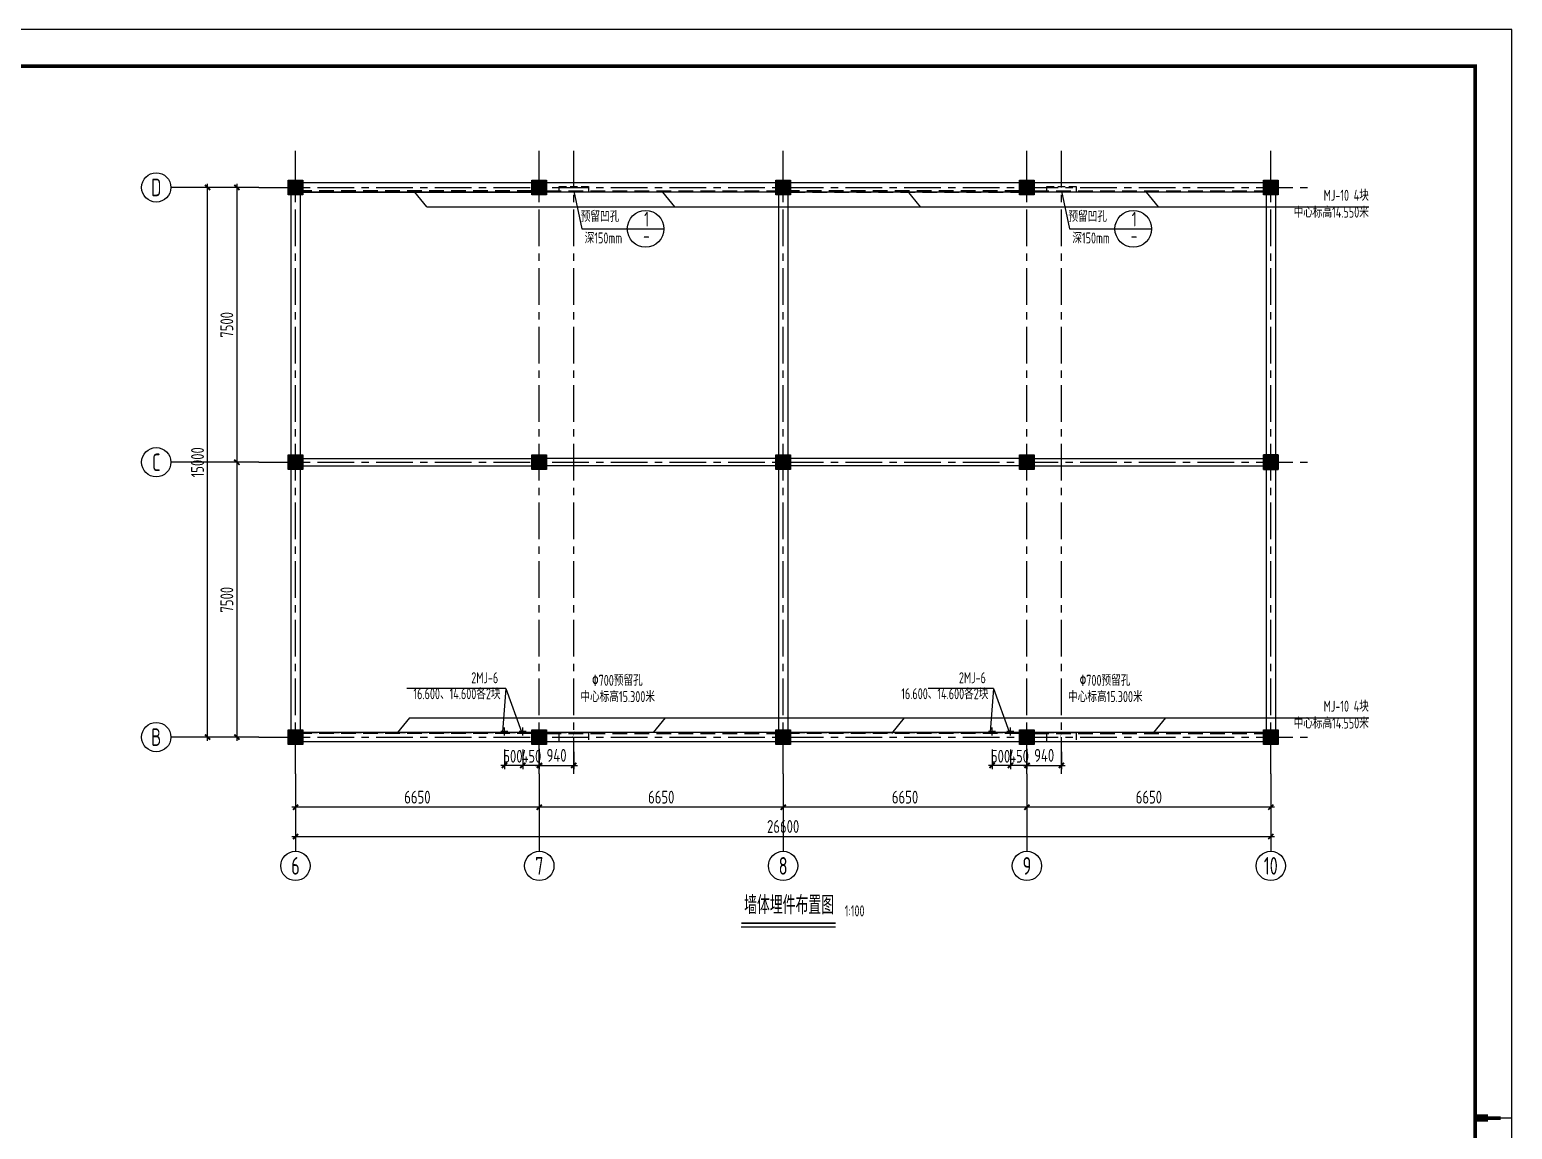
# Model space of a CAD drawing. Extents: x 665703 to 1047784, y -160603 to 92239.
# Drawn here: x 709401 to 749840, y -131194 to -101186 of the extents above; entities that cross this region are included whole.
import ezdxf
from ezdxf.enums import TextEntityAlignment as Align

# ---------------------------------------------------------------- set-up
doc = ezdxf.new("R2010")
doc.units = 0
doc.header["$LTSCALE"] = 800
doc.linetypes.add('CENTER', pattern=[2, 1.25, -0.25, 0.25, -0.25])
doc.linetypes.add('DASHED', pattern=[0.75, 0.5, -0.25])
doc.layers.get('0').update_dxf_attribs({"linetype": 'CONTINUOUS'})
doc.layers.get('Defpoints').update_dxf_attribs({"linetype": 'CONTINUOUS'})
for name, color, linetype in [('ADIM', 2, 'CONTINUOUS'), ('AXIS', 4, 'CENTER'), ('COLU', 3, 'CONTINUOUS'), ('DIM', 2, 'CONTINUOUS'), ('HATCH', 254, 'CONTINUOUS'), ('TEXT', 7, 'CONTINUOUS'), ('THICK', 6, 'CONTINUOUS'), ('THIN', 7, 'CONTINUOUS'), ('TK', 7, 'CONTINUOUS'), ('WALL', 3, 'CONTINUOUS'), ('xi', 7, 'DASHED'), ('粗线', 1, 'CONTINUOUS')]:
    doc.layers.add(name, color=color, linetype=linetype)
doc.layers.add('实体线', color=3, linetype='CONTINUOUS', lineweight=35)
doc.styles.add('TSSD_Axis', font='tssdeng.shx', dxfattribs={"width": 0.7, "bigfont": 'tssdchn.shx'})
doc.styles.add('TSSD_Dimension', font='Tssdeng.shx', dxfattribs={"width": 0.75, "bigfont": 'hztxt.shx'})
doc.styles.add('TSSD_Norm', font='Tssdeng.shx', dxfattribs={"bigfont": 'hztxt.shx'})
doc.styles.add('TSSD_Num', font='Tssdeng.shx', dxfattribs={"width": 0.7, "bigfont": 'hztxt.shx'})
doc.dimstyles.new('TSSD_100_100', dxfattribs={"dimtxt": 350, "dimasz": 100, "dimexe": 100, "dimexo": 250, "dimgap": 100, "dimtad": 1, "dimdec": 0, "dimzin": 0, "dimdsep": 46, "dimtxsty": 'TSSD_Dimension', "dimblk": 'ARCHTICK', "dimcen": 0, "dimdle": 100, "dimclrt": 7, "dimadec": 0, "dimazin": 0, "dimtfac": 1, "dimtdec": 0, "dimtix": 1, "dimtmove": 2, "dimatfit": 3, "dimldrblk": 'ARCHTICK', "dimfxl": 0, "dimtolj": 1, "dimtzin": 0, "dimarcsym": 0})

# ---------------------------------------------------------------- blocks, each defined once
blk = doc.blocks.new('ts_axno')
at = {"color": 0, "linetype": 'ByBlock', "lineweight": -2}
blk.add_circle((0, 0), 0.5, dxfattribs=at)
at = {"color": 0, "linetype": 'ByBlock', "lineweight": -2, "style": 'TSSD_Axis', "width": 0.7}
blk.add_attdef('A', text='', height=0.6, dxfattribs=at).set_placement((0, 0), align=Align.MIDDLE_CENTER)
blk = doc.blocks.new('_ArchTick')
at = {"color": 0, "const_width": 0.5}
blk.add_lwpolyline([(-0.71, -0.71), (0.71, 0.71)], dxfattribs=at)
blk = doc.blocks.new('*D518')
at = {"layer": 'ADIM', "color": 0, "lineweight": -2, "transparency": 16777216}
for p, q in [((729952, -121741), (729952, -122504)), ((736602, -121741), (736602, -122504)), ((736702, -122404), (729852, -122404))]:
    blk.add_line(p, q, dxfattribs=at)
at = {"layer": 'Defpoints', "color": 0, "transparency": 16777216}
for p in [(729952, -121491), (736602, -121491), (729952, -122404)]:
    blk.add_point(p, dxfattribs=at)
at = {"layer": 'ADIM', "color": 0, "lineweight": -2, "transparency": 16777216, "xscale": 100, "yscale": 100, "zscale": 100, "rotation": 180}
blk.add_blockref('_ArchTick', (729952, -122404), dxfattribs=at)
at = {"layer": 'ADIM', "color": 0, "lineweight": -2, "transparency": 16777216, "xscale": 100, "yscale": 100, "zscale": 100}
blk.add_blockref('_ArchTick', (736602, -122404), dxfattribs=at)
at = {"layer": 'ADIM', "color": 7, "transparency": 16777216, "insert": (733277, -122129), "char_height": 350, "attachment_point": 5, "style": 'TSSD_Dimension'}
blk.add_mtext('\\A1;6650', dxfattribs=at)
blk = doc.blocks.new('*D519')
at = {"layer": 'ADIM', "color": 0, "lineweight": -2, "transparency": 16777216}
for p, q in [((723302, -121741), (723302, -122504)), ((729952, -121741), (729952, -122504)), ((730052, -122404), (723202, -122404))]:
    blk.add_line(p, q, dxfattribs=at)
at = {"layer": 'Defpoints', "color": 0, "transparency": 16777216}
for p in [(723302, -121491), (729952, -121491), (723302, -122404)]:
    blk.add_point(p, dxfattribs=at)
at = {"layer": 'ADIM', "color": 0, "lineweight": -2, "transparency": 16777216, "xscale": 100, "yscale": 100, "zscale": 100, "rotation": 180}
blk.add_blockref('_ArchTick', (723302, -122404), dxfattribs=at)
at = {"layer": 'ADIM', "color": 0, "lineweight": -2, "transparency": 16777216, "xscale": 100, "yscale": 100, "zscale": 100}
blk.add_blockref('_ArchTick', (729952, -122404), dxfattribs=at)
at = {"layer": 'ADIM', "color": 7, "transparency": 16777216, "insert": (726627, -122129), "char_height": 350, "attachment_point": 5, "style": 'TSSD_Dimension'}
blk.add_mtext('\\A1;6650', dxfattribs=at)
blk = doc.blocks.new('*D520')
at = {"layer": 'ADIM', "color": 0, "lineweight": -2, "transparency": 16777216}
for p, q in [((736602, -121741), (736602, -122504)), ((743252, -121741), (743252, -122504)), ((743352, -122404), (736502, -122404))]:
    blk.add_line(p, q, dxfattribs=at)
at = {"layer": 'Defpoints', "color": 0, "transparency": 16777216}
for p in [(736602, -121491), (743252, -121491), (736602, -122404)]:
    blk.add_point(p, dxfattribs=at)
at = {"layer": 'ADIM', "color": 0, "lineweight": -2, "transparency": 16777216, "xscale": 100, "yscale": 100, "zscale": 100, "rotation": 180}
blk.add_blockref('_ArchTick', (736602, -122404), dxfattribs=at)
at = {"layer": 'ADIM', "color": 0, "lineweight": -2, "transparency": 16777216, "xscale": 100, "yscale": 100, "zscale": 100}
blk.add_blockref('_ArchTick', (743252, -122404), dxfattribs=at)
at = {"layer": 'ADIM', "color": 7, "transparency": 16777216, "insert": (739927, -122129), "char_height": 350, "attachment_point": 5, "style": 'TSSD_Dimension'}
blk.add_mtext('\\A1;6650', dxfattribs=at)
blk = doc.blocks.new('*D521')
at = {"layer": 'ADIM', "color": 0, "lineweight": -2, "transparency": 16777216}
for p, q in [((715402, -112991), (714954, -112991)), ((715054, -112891), (715054, -120591)), ((715402, -120491), (714954, -120491))]:
    blk.add_line(p, q, dxfattribs=at)
at = {"layer": 'Defpoints', "color": 0, "transparency": 16777216}
for p in [(715652, -112991), (715054, -120491), (715652, -120491)]:
    blk.add_point(p, dxfattribs=at)
at = {"layer": 'ADIM', "color": 0, "lineweight": -2, "transparency": 16777216, "xscale": 100, "yscale": 100, "zscale": 100}
for p, rotation in [((715054, -112991), 90), ((715054, -120491), 270)]:
    blk.add_blockref('_ArchTick', p, dxfattribs=dict(at, rotation=rotation))
at = {"layer": 'ADIM', "color": 7, "transparency": 16777216, "insert": (714779, -116741), "char_height": 350, "attachment_point": 5, "rotation": 90, "style": 'TSSD_Dimension'}
blk.add_mtext('\\A1;7500', dxfattribs=at)
blk = doc.blocks.new('*D522')
at = {"layer": 'ADIM', "color": 0, "lineweight": -2, "transparency": 16777216}
for p, q in [((716652, -121741), (716652, -122504)), ((723302, -121741), (723302, -122504)), ((723402, -122404), (716552, -122404))]:
    blk.add_line(p, q, dxfattribs=at)
at = {"layer": 'Defpoints', "color": 0, "transparency": 16777216}
for p in [(716652, -121491), (723302, -121491), (716652, -122404)]:
    blk.add_point(p, dxfattribs=at)
at = {"layer": 'ADIM', "color": 0, "lineweight": -2, "transparency": 16777216, "xscale": 100, "yscale": 100, "zscale": 100, "rotation": 180}
blk.add_blockref('_ArchTick', (716652, -122404), dxfattribs=at)
at = {"layer": 'ADIM', "color": 0, "lineweight": -2, "transparency": 16777216, "xscale": 100, "yscale": 100, "zscale": 100}
blk.add_blockref('_ArchTick', (723302, -122404), dxfattribs=at)
at = {"layer": 'ADIM', "color": 7, "transparency": 16777216, "insert": (719977, -122129), "char_height": 350, "attachment_point": 5, "style": 'TSSD_Dimension'}
blk.add_mtext('\\A1;6650', dxfattribs=at)
blk = doc.blocks.new('*D523')
at = {"layer": 'ADIM', "color": 0, "lineweight": -2, "transparency": 16777216}
for p, q in [((716652, -121741), (716652, -123304)), ((743252, -121741), (743252, -123304)), ((716552, -123204), (743352, -123204))]:
    blk.add_line(p, q, dxfattribs=at)
at = {"layer": 'Defpoints', "color": 0, "transparency": 16777216}
for p in [(716652, -121491), (743252, -121491), (743252, -123204)]:
    blk.add_point(p, dxfattribs=at)
at = {"layer": 'ADIM', "color": 0, "lineweight": -2, "transparency": 16777216, "xscale": 100, "yscale": 100, "zscale": 100, "rotation": 180}
blk.add_blockref('_ArchTick', (716652, -123204), dxfattribs=at)
at = {"layer": 'ADIM', "color": 0, "lineweight": -2, "transparency": 16777216, "xscale": 100, "yscale": 100, "zscale": 100}
blk.add_blockref('_ArchTick', (743252, -123204), dxfattribs=at)
at = {"layer": 'ADIM', "color": 7, "transparency": 16777216, "insert": (729952, -122929), "char_height": 350, "attachment_point": 5, "style": 'TSSD_Dimension'}
blk.add_mtext('\\A1;26600', dxfattribs=at)
blk = doc.blocks.new('*D524')
at = {"layer": 'ADIM', "color": 0, "lineweight": -2, "transparency": 16777216}
for p, q in [((715402, -105491), (714154, -105491)), ((714254, -120591), (714254, -105391)), ((715402, -120491), (714154, -120491))]:
    blk.add_line(p, q, dxfattribs=at)
at = {"layer": 'Defpoints', "color": 0, "transparency": 16777216}
for p in [(714254, -105491), (715652, -105491), (715652, -120491)]:
    blk.add_point(p, dxfattribs=at)
at = {"layer": 'ADIM', "color": 0, "lineweight": -2, "transparency": 16777216, "xscale": 100, "yscale": 100, "zscale": 100}
for p, rotation in [((714254, -105491), 90), ((714254, -120491), 270)]:
    blk.add_blockref('_ArchTick', p, dxfattribs=dict(at, rotation=rotation))
at = {"layer": 'ADIM', "color": 7, "transparency": 16777216, "insert": (713979, -112991), "char_height": 350, "attachment_point": 5, "rotation": 90, "style": 'TSSD_Dimension'}
blk.add_mtext('\\A1;15000', dxfattribs=at)
blk = doc.blocks.new('*D525')
at = {"layer": 'ADIM', "color": 0, "lineweight": -2, "transparency": 16777216}
for p, q in [((715402, -105491), (714954, -105491)), ((715054, -105391), (715054, -113091)), ((715402, -112991), (714954, -112991))]:
    blk.add_line(p, q, dxfattribs=at)
at = {"layer": 'Defpoints', "color": 0, "transparency": 16777216}
for p in [(715652, -105491), (715054, -112991), (715652, -112991)]:
    blk.add_point(p, dxfattribs=at)
at = {"layer": 'ADIM', "color": 0, "lineweight": -2, "transparency": 16777216, "xscale": 100, "yscale": 100, "zscale": 100}
for p, rotation in [((715054, -105491), 90), ((715054, -112991), 270)]:
    blk.add_blockref('_ArchTick', p, dxfattribs=dict(at, rotation=rotation))
at = {"layer": 'ADIM', "color": 7, "transparency": 16777216, "insert": (714779, -109241), "char_height": 350, "attachment_point": 5, "rotation": 90, "style": 'TSSD_Dimension'}
blk.add_mtext('\\A1;7500', dxfattribs=at)
blk = doc.blocks.new('*D526')
at = {"layer": 'Defpoints', "color": 0, "transparency": 16777216}
for p in [(722852, -120580), (723302, -120560), (722852, -121263)]:
    blk.add_point(p, dxfattribs=at)
at = {"layer": 'DIM', "color": 0, "lineweight": -2, "transparency": 16777216}
for p, q in [((722852, -120830), (722852, -121363)), ((723302, -120810), (723302, -121363)), ((723402, -121263), (722752, -121263))]:
    blk.add_line(p, q, dxfattribs=at)
at = {"layer": 'DIM', "color": 0, "lineweight": -2, "transparency": 16777216, "xscale": 100, "yscale": 100, "zscale": 100, "rotation": 180}
blk.add_blockref('_ArchTick', (722852, -121263), dxfattribs=at)
at = {"layer": 'DIM', "color": 0, "lineweight": -2, "transparency": 16777216, "xscale": 100, "yscale": 100, "zscale": 100}
blk.add_blockref('_ArchTick', (723302, -121263), dxfattribs=at)
at = {"layer": 'DIM', "color": 7, "transparency": 16777216, "insert": (723086, -121013), "char_height": 350, "attachment_point": 5, "style": 'TSSD_Dimension'}
blk.add_mtext('\\A1;450', dxfattribs=at)
blk = doc.blocks.new('*D527')
at = {"layer": 'Defpoints', "color": 0, "transparency": 16777216}
for p in [(722352, -120580), (722852, -120580), (722352, -121263)]:
    blk.add_point(p, dxfattribs=at)
at = {"layer": 'DIM', "color": 0, "lineweight": -2, "transparency": 16777216}
for p, q in [((722352, -120830), (722352, -121363)), ((722852, -120830), (722852, -121363)), ((722952, -121263), (722252, -121263))]:
    blk.add_line(p, q, dxfattribs=at)
at = {"layer": 'DIM', "color": 0, "lineweight": -2, "transparency": 16777216, "xscale": 100, "yscale": 100, "zscale": 100, "rotation": 180}
blk.add_blockref('_ArchTick', (722352, -121263), dxfattribs=at)
at = {"layer": 'DIM', "color": 0, "lineweight": -2, "transparency": 16777216, "xscale": 100, "yscale": 100, "zscale": 100}
blk.add_blockref('_ArchTick', (722852, -121263), dxfattribs=at)
at = {"layer": 'DIM', "color": 7, "transparency": 16777216, "insert": (722582, -121013), "char_height": 350, "attachment_point": 5, "style": 'TSSD_Dimension'}
blk.add_mtext('\\A1;500', dxfattribs=at)
blk = doc.blocks.new('*D517')
at = {"layer": 'Defpoints', "color": 0, "transparency": 16777216}
for p in [(723302, -120691), (724242, -120644), (724242, -121263)]:
    blk.add_point(p, dxfattribs=at)
at = {"layer": 'DIM', "color": 0, "lineweight": -2, "transparency": 16777216}
for p, q in [((724242, -120894), (724242, -121363)), ((723202, -121263), (724342, -121263)), ((723302, -120941), (723302, -121363))]:
    blk.add_line(p, q, dxfattribs=at)
at = {"layer": 'DIM', "color": 0, "lineweight": -2, "transparency": 16777216, "xscale": 100, "yscale": 100, "zscale": 100, "rotation": 180}
blk.add_blockref('_ArchTick', (723302, -121263), dxfattribs=at)
at = {"layer": 'DIM', "color": 0, "lineweight": -2, "transparency": 16777216, "xscale": 100, "yscale": 100, "zscale": 100}
blk.add_blockref('_ArchTick', (724242, -121263), dxfattribs=at)
at = {"layer": 'DIM', "color": 7, "transparency": 16777216, "insert": (723772, -120988), "char_height": 350, "attachment_point": 5, "style": 'TSSD_Dimension'}
blk.add_mtext('\\A1;940', dxfattribs=at)
blk = doc.blocks.new('*D534')
at = {"layer": 'Defpoints', "color": 0, "transparency": 16777216}
for p in [(736152, -120580), (736602, -120560), (736152, -121263)]:
    blk.add_point(p, dxfattribs=at)
at = {"layer": 'DIM', "color": 0, "lineweight": -2, "transparency": 16777216}
for p, q in [((736152, -120830), (736152, -121363)), ((736602, -120810), (736602, -121363)), ((736702, -121263), (736052, -121263))]:
    blk.add_line(p, q, dxfattribs=at)
at = {"layer": 'DIM', "color": 0, "lineweight": -2, "transparency": 16777216, "xscale": 100, "yscale": 100, "zscale": 100, "rotation": 180}
blk.add_blockref('_ArchTick', (736152, -121263), dxfattribs=at)
at = {"layer": 'DIM', "color": 0, "lineweight": -2, "transparency": 16777216, "xscale": 100, "yscale": 100, "zscale": 100}
blk.add_blockref('_ArchTick', (736602, -121263), dxfattribs=at)
at = {"layer": 'DIM', "color": 7, "transparency": 16777216, "insert": (736386, -121013), "char_height": 350, "attachment_point": 5, "style": 'TSSD_Dimension'}
blk.add_mtext('\\A1;450', dxfattribs=at)
blk = doc.blocks.new('*D535')
at = {"layer": 'Defpoints', "color": 0, "transparency": 16777216}
for p in [(735652, -120580), (736152, -120580), (735652, -121263)]:
    blk.add_point(p, dxfattribs=at)
at = {"layer": 'DIM', "color": 0, "lineweight": -2, "transparency": 16777216}
for p, q in [((735652, -120830), (735652, -121363)), ((736152, -120830), (736152, -121363)), ((736252, -121263), (735552, -121263))]:
    blk.add_line(p, q, dxfattribs=at)
at = {"layer": 'DIM', "color": 0, "lineweight": -2, "transparency": 16777216, "xscale": 100, "yscale": 100, "zscale": 100, "rotation": 180}
blk.add_blockref('_ArchTick', (735652, -121263), dxfattribs=at)
at = {"layer": 'DIM', "color": 0, "lineweight": -2, "transparency": 16777216, "xscale": 100, "yscale": 100, "zscale": 100}
blk.add_blockref('_ArchTick', (736152, -121263), dxfattribs=at)
at = {"layer": 'DIM', "color": 7, "transparency": 16777216, "insert": (735882, -121013), "char_height": 350, "attachment_point": 5, "style": 'TSSD_Dimension'}
blk.add_mtext('\\A1;500', dxfattribs=at)
blk = doc.blocks.new('*D536')
at = {"layer": 'Defpoints', "color": 0, "transparency": 16777216}
for p in [(736602, -120691), (737542, -120644), (737542, -121263)]:
    blk.add_point(p, dxfattribs=at)
at = {"layer": 'DIM', "color": 0, "lineweight": -2, "transparency": 16777216}
for p, q in [((737542, -120894), (737542, -121363)), ((736502, -121263), (737642, -121263)), ((736602, -120941), (736602, -121363))]:
    blk.add_line(p, q, dxfattribs=at)
at = {"layer": 'DIM', "color": 0, "lineweight": -2, "transparency": 16777216, "xscale": 100, "yscale": 100, "zscale": 100, "rotation": 180}
blk.add_blockref('_ArchTick', (736602, -121263), dxfattribs=at)
at = {"layer": 'DIM', "color": 0, "lineweight": -2, "transparency": 16777216, "xscale": 100, "yscale": 100, "zscale": 100}
blk.add_blockref('_ArchTick', (737542, -121263), dxfattribs=at)
at = {"layer": 'DIM', "color": 7, "transparency": 16777216, "insert": (737072, -120988), "char_height": 350, "attachment_point": 5, "style": 'TSSD_Dimension'}
blk.add_mtext('\\A1;940', dxfattribs=at)
blk = doc.blocks.new('MI')
at = {"layer": 'TK'}
for points, const_width in [([(83100, 29700), (83450, 29700)], 200), ([(83100, 29700), (83800, 29700)], 100), ([(84100, 29700), (83100, 29700)], 35)]:
    blk.add_lwpolyline(points, dxfattribs=dict(at, const_width=const_width))

msp = doc.modelspace()

# ---------------------------------------------------------------- hatches: boundary and pattern name
at = {"layer": 'HATCH'}
for points in [[(716451.6, -105291.2), (716851.6, -105291.2), (716851.6, -105691.2), (716451.6, -105691.2)], [(723101.6, -105291.2), (723501.6, -105291.2), (723501.6, -105691.2), (723101.6, -105691.2)], [(729751.6, -105291.2), (730151.6, -105291.2), (730151.6, -105691.2), (729751.6, -105691.2)], [(736401.6, -105291.2), (736801.6, -105291.2), (736801.6, -105691.2), (736401.6, -105691.2)], [(743051.6, -105291.2), (743451.6, -105291.2), (743451.6, -105691.2), (743051.6, -105691.2)], [(716451.6, -112791.2), (716851.6, -112791.2), (716851.6, -113191.2), (716451.6, -113191.2)], [(723101.6, -112791.2), (723501.6, -112791.2), (723501.6, -113191.2), (723101.6, -113191.2)], [(729751.6, -112791.2), (730151.6, -112791.2), (730151.6, -113191.2), (729751.6, -113191.2)], [(736401.6, -112791.2), (736801.6, -112791.2), (736801.6, -113191.2), (736401.6, -113191.2)], [(743051.6, -112791.2), (743451.6, -112791.2), (743451.6, -113191.2), (743051.6, -113191.2)], [(743451.6, -112791.2), (743051.6, -112791.2), (743051.6, -113191.2), (743451.6, -113191.2)], [(716451.6, -120291.2), (716851.6, -120291.2), (716851.6, -120691.2), (716451.6, -120691.2)], [(723101.6, -120291.2), (723501.6, -120291.2), (723501.6, -120691.2), (723101.6, -120691.2)], [(729751.6, -120291.2), (730151.6, -120291.2), (730151.6, -120691.2), (729751.6, -120691.2)], [(736401.6, -120291.2), (736801.6, -120291.2), (736801.6, -120691.2), (736401.6, -120691.2)], [(743051.6, -120291.2), (743451.6, -120291.2), (743451.6, -120691.2), (743051.6, -120691.2)]]:
    msp.add_hatch(color=256, dxfattribs=at).paths.add_polyline_path(points)

# ---------------------------------------------------------------- linework, layer by layer
at = {"layer": 'ADIM'}
for p, q in [((715651.6, -105491.2), (713254, -105491.2)), ((715651.6, -112991.2), (713254, -112991.2)), ((715651.6, -120491.2), (713254, -120491.2)), ((716651.6, -121491.2), (716651.6, -123604.1)), ((723301.6, -121491.2), (723301.6, -123604.1)), ((729951.6, -121491.2), (729951.6, -123604.1)), ((736601.6, -121491.2), (736601.6, -123604.1)), ((743251.6, -121491.2), (743251.6, -123604.1))]:
    msp.add_line(p, q, dxfattribs=at)
at = {"layer": 'AXIS'}
for p, q in [((716651.6, -121491.2), (716651.6, -104491.2)), ((723301.6, -121491.2), (723301.6, -104491.2)), ((724241.6, -121491.2), (724241.6, -104491.2)), ((729951.6, -121491.2), (729951.6, -104491.2)), ((736601.6, -121491.2), (736601.6, -104491.2)), ((737541.6, -121491.2), (737541.6, -104491.2)), ((743251.6, -121491.2), (743251.6, -104491.2)), ((715651.6, -105491.2), (744251.6, -105491.2)), ((715651.6, -112991.2), (744251.6, -112991.2)), ((715651.6, -120491.2), (744251.6, -120491.2)), ((722351.6, -120449.7), (722351.6, -120230.4)), ((722851.6, -120449.7), (722851.6, -120230.4)), ((735651.6, -120449.7), (735651.6, -120230.4)), ((736151.6, -120449.7), (736151.6, -120230.4))]:
    msp.add_line(p, q, dxfattribs=at)
at = {"layer": 'COLU'}
for points in [[(716451.6, -105291.2), (716851.6, -105291.2), (716851.6, -105691.2), (716451.6, -105691.2)], [(723101.6, -105291.2), (723501.6, -105291.2), (723501.6, -105691.2), (723101.6, -105691.2)], [(729751.6, -105291.2), (730151.6, -105291.2), (730151.6, -105691.2), (729751.6, -105691.2)], [(736401.6, -105291.2), (736801.6, -105291.2), (736801.6, -105691.2), (736401.6, -105691.2)], [(743051.6, -105291.2), (743451.6, -105291.2), (743451.6, -105691.2), (743051.6, -105691.2)], [(716451.6, -112791.2), (716851.6, -112791.2), (716851.6, -113191.2), (716451.6, -113191.2)], [(723101.6, -112791.2), (723501.6, -112791.2), (723501.6, -113191.2), (723101.6, -113191.2)], [(729751.6, -112791.2), (730151.6, -112791.2), (730151.6, -113191.2), (729751.6, -113191.2)], [(736401.6, -112791.2), (736801.6, -112791.2), (736801.6, -113191.2), (736401.6, -113191.2)], [(743051.6, -112791.2), (743451.6, -112791.2), (743451.6, -113191.2), (743051.6, -113191.2)], [(743451.6, -112791.2), (743051.6, -112791.2), (743051.6, -113191.2), (743451.6, -113191.2)], [(716451.6, -120291.2), (716851.6, -120291.2), (716851.6, -120691.2), (716451.6, -120691.2)], [(723101.6, -120291.2), (723501.6, -120291.2), (723501.6, -120691.2), (723101.6, -120691.2)], [(729751.6, -120291.2), (730151.6, -120291.2), (730151.6, -120691.2), (729751.6, -120691.2)], [(736401.6, -120291.2), (736801.6, -120291.2), (736801.6, -120691.2), (736401.6, -120691.2)], [(743051.6, -120291.2), (743451.6, -120291.2), (743451.6, -120691.2), (743051.6, -120691.2)]]:
    msp.add_lwpolyline(points, close=True, dxfattribs=at)
at = {"layer": 'TEXT'}
for p, q in [((720233.3, -106020.5), (719906.2, -105616.2)), ((726994.9, -106020.5), (726667.8, -105616.2)), ((733694.3, -106020.5), (733342.9, -105586.2)), ((740193.1, -106020.5), (739866, -105616.2)), ((720233.3, -106020.5), (745926.1, -106020.5)), ((719761.7, -119961.9), (719434.5, -120366.2)), ((719761.7, -119961.9), (745926.1, -119961.9)), ((726734.9, -119961.9), (726407.8, -120366.2)), ((733254.6, -119961.9), (732903.2, -120396.2)), ((740384.5, -119961.9), (740057.4, -120366.2))]:
    msp.add_line(p, q, dxfattribs=at)
at = {"layer": 'THICK'}
msp.add_lwpolyline([(728811.3, -125568.3, 50, 50, 0), (731381.4, -125568.3, 50, 50, 0)], format="xyseb", dxfattribs=at)
at = {"layer": 'THIN'}
for p, q in [((724241.6, -105591.2), (724463.1, -106620.9)), ((737541.6, -105591.2), (737763.1, -106620.9)), ((724463.1, -106620.9), (725772.1, -106620.9)), ((737763.1, -106620.9), (739072.1, -106620.9)), ((722384.7, -119165.6), (719691.2, -119165.6)), ((722384.7, -119165.6), (722301.4, -120346.2)), ((722384.7, -119165.6), (722814.8, -120346.2)), ((735684.7, -119165.6), (733908.7, -119165.6)), ((735684.7, -119165.6), (735601.4, -120346.2)), ((735684.7, -119165.6), (736114.8, -120346.2))]:
    msp.add_line(p, q, dxfattribs=at)
at = {"layer": 'THIN', "color": 0, "linetype": 'ByBlock', "lineweight": -2}
for p, q in [((725772.1, -106620.9), (726701.4, -106620.9)), ((739072.1, -106620.9), (740001.4, -106620.9))]:
    msp.add_line(p, q, dxfattribs=at)
at = {"layer": 'THIN'}
for points in [[(724246.3, -120396.2, 0, 80, 0), (724318.3, -120064.2, 0, 0, 0), (724522.5, -119267.9, 0, 0, 0), (726556.8, -119267.9, 0, 0, 0)], [(737546.3, -120396.2, 0, 80, 0), (737618.3, -120064.2, 0, 0, 0), (737822.5, -119267.9, 0, 0, 0), (739856.8, -119267.9, 0, 0, 0)]]:
    msp.add_lwpolyline(points, format="xyseb", dxfattribs=at)
msp.add_lwpolyline([(728811.3, -125668.3), (731381.4, -125668.3)], dxfattribs=at)
at = {"layer": 'THIN', "color": 0, "linetype": 'ByBlock', "lineweight": -2}
for centre in [(726201.4, -106620.9), (739501.4, -106620.9)]:
    msp.add_circle(centre, 500, dxfattribs=at)
at = {"layer": 'TK', "color": 2}
msp.add_lwpolyline([(749822.6, -101185.5), (665722.6, -101185.5), (665722.6, -160585.5), (749822.6, -160585.5)], close=True, dxfattribs=at)
at = {"layer": 'TK', "color": 2, "const_width": 100}
msp.add_lwpolyline([(668222.6, -102185.5), (748822.6, -102185.5), (748822.6, -159585.5), (668222.6, -159585.5)], close=True, dxfattribs=at)
at = {"layer": 'WALL'}
for p, q in [((723101.6, -105366.2), (716851.6, -105366.2)), ((729751.6, -105366.2), (723501.6, -105366.2)), ((736401.6, -105366.2), (730151.6, -105366.2)), ((743051.6, -105366.2), (736801.6, -105366.2)), ((716526.6, -105691.2), (716526.6, -112791.2)), ((716776.6, -105691.2), (716776.6, -112791.2)), ((729751.6, -105616.2), (723501.6, -105616.2)), ((729826.6, -105691.2), (729826.6, -112791.2)), ((730076.6, -105691.2), (730076.6, -112791.2)), ((736401.6, -105616.2), (730151.6, -105616.2)), ((743051.6, -105616.2), (736801.6, -105616.2)), ((743126.6, -105691.2), (743126.6, -112791.2)), ((743376.6, -105691.2), (743376.6, -112791.2)), ((716526.6, -113191.2), (716526.6, -120291.2)), ((716776.6, -113191.2), (716776.6, -120291.2)), ((716851.6, -112891.2), (723101.6, -112891.2)), ((716851.6, -113091.2), (723101.6, -113091.2)), ((729751.6, -112891.2), (723501.6, -112891.2)), ((729751.6, -113091.2), (723501.6, -113091.2)), ((729826.6, -113191.2), (729826.6, -120291.2)), ((730076.6, -113191.2), (730076.6, -120291.2)), ((736401.6, -112891.2), (730151.6, -112891.2)), ((736401.6, -113091.2), (730151.6, -113091.2)), ((736801.6, -112891.2), (743051.6, -112891.2)), ((736801.6, -113091.2), (743051.6, -113091.2)), ((743126.6, -113191.2), (743126.6, -120291.2)), ((743376.6, -113191.2), (743376.6, -120291.2)), ((723101.6, -120366.2), (716851.6, -120366.2)), ((729751.6, -120366.2), (723501.6, -120366.2)), ((736401.6, -120366.2), (730151.6, -120366.2)), ((743051.6, -120366.2), (736801.6, -120366.2)), ((723101.6, -120616.2), (716851.6, -120616.2)), ((729751.6, -120616.2), (723501.6, -120616.2)), ((736401.6, -120616.2), (730151.6, -120616.2)), ((743051.6, -120616.2), (736801.6, -120616.2))]:
    msp.add_line(p, q, dxfattribs=at)
at = {"layer": 'xi', "ltscale": 0.5}
for points in [[(724641.6, -105616.2), (723841.6, -105616.2), (723841.6, -105466.2), (724641.6, -105466.2)], [(737941.6, -105616.2), (737141.6, -105616.2), (737141.6, -105466.2), (737941.6, -105466.2)], [(724641.6, -120616.2), (723841.6, -120616.2), (723841.6, -120366.2), (724641.6, -120366.2)], [(737941.6, -120616.2), (737141.6, -120616.2), (737141.6, -120366.2), (737941.6, -120366.2)]]:
    msp.add_lwpolyline(points, close=True, dxfattribs=at)
at = {"layer": 'xi'}
for points in [[(716851.6, -105616.2), (723101.6, -105616.2), (723101.6, -105586.2), (716851.6, -105586.2)], [(729751.6, -105616.2), (723501.6, -105616.2), (723501.6, -105586.2), (729751.6, -105586.2)], [(730151.6, -105616.2), (736401.6, -105616.2), (736401.6, -105586.2), (730151.6, -105586.2)], [(743051.6, -105616.2), (736801.6, -105616.2), (736801.6, -105586.2), (743051.6, -105586.2)], [(716851.6, -120366.2), (723101.6, -120366.2), (723101.6, -120396.2), (716851.6, -120396.2)], [(729751.6, -120366.2), (723501.6, -120366.2), (723501.6, -120396.2), (729751.6, -120396.2)], [(730151.6, -120366.2), (736401.6, -120366.2), (736401.6, -120396.2), (730151.6, -120396.2)], [(743051.6, -120366.2), (736801.6, -120366.2), (736801.6, -120396.2), (743051.6, -120396.2)]]:
    msp.add_lwpolyline(points, close=True, dxfattribs=at)
at = {"layer": '实体线'}
msp.add_line((723101.6, -105616.2), (716851.6, -105616.2), dxfattribs=at)
at = {"layer": '粗线', "const_width": 50}
for points in [[(722251.6, -120341.2), (722451.6, -120341.2)], [(722751.6, -120341.2), (722951.6, -120341.2)], [(735551.6, -120341.2), (735751.6, -120341.2)], [(736051.6, -120341.2), (736251.6, -120341.2)]]:
    msp.add_lwpolyline(points, dxfattribs=at)

# ---------------------------------------------------------------- block references
at = {"layer": 'ADIM'}
ref = msp.add_blockref('ts_axno', (712854, -105491.2), dxfattribs=dict(at, xscale=800, yscale=800, zscale=800))
ref.add_attrib('TSSD', 'D', dxfattribs={"layer": '0', "height": 480, "style": 'TSSD_Axis', "width": 0.7}).set_placement((712854, -105491.2), align=Align.MIDDLE)
ref = msp.add_blockref('ts_axno', (712854, -112991.2), dxfattribs=dict(at, xscale=800, yscale=800, zscale=800))
ref.add_attrib('TSSD', 'C', dxfattribs={"layer": '0', "height": 480, "style": 'TSSD_Axis', "width": 0.7}).set_placement((712854, -112991.2), align=Align.MIDDLE)
ref = msp.add_blockref('ts_axno', (712854, -120491.2), dxfattribs=dict(at, xscale=800, yscale=800, zscale=800))
ref.add_attrib('TSSD', 'B', dxfattribs={"layer": '0', "height": 480, "style": 'TSSD_Axis', "width": 0.7}).set_placement((712854, -120491.2), align=Align.MIDDLE)
ref = msp.add_blockref('ts_axno', (716651.6, -124004.1), dxfattribs=dict(at, xscale=800, yscale=800, zscale=800))
ref.add_attrib('TSSD', '6', dxfattribs={"layer": '0', "height": 480, "style": 'TSSD_Axis', "width": 0.7}).set_placement((716651.6, -124004.1), align=Align.MIDDLE)
ref = msp.add_blockref('ts_axno', (723301.6, -124004.1), dxfattribs=dict(at, xscale=800, yscale=800, zscale=800))
ref.add_attrib('TSSD', '7', dxfattribs={"layer": '0', "height": 480, "style": 'TSSD_Axis', "width": 0.7}).set_placement((723301.6, -124004.1), align=Align.MIDDLE)
ref = msp.add_blockref('ts_axno', (729951.6, -124004.1), dxfattribs=dict(at, xscale=800, yscale=800, zscale=800))
ref.add_attrib('TSSD', '8', dxfattribs={"layer": '0', "height": 480, "style": 'TSSD_Axis', "width": 0.7}).set_placement((729951.6, -124004.1), align=Align.MIDDLE)
ref = msp.add_blockref('ts_axno', (736601.6, -124004.1), dxfattribs=dict(at, xscale=800, yscale=800, zscale=800))
ref.add_attrib('TSSD', '9', dxfattribs={"layer": '0', "height": 480, "style": 'TSSD_Axis', "width": 0.7}).set_placement((736601.6, -124004.1), align=Align.MIDDLE)
ref = msp.add_blockref('ts_axno', (743251.6, -124004.1), dxfattribs=dict(at, xscale=800, yscale=800, zscale=800))
ref.add_attrib('TSSD', '10', dxfattribs={"layer": '0', "height": 480, "style": 'TSSD_Axis', "width": 0.7}).set_placement((743251.6, -124004.1), align=Align.MIDDLE)
at = {"layer": 'TK', "color": 2}
msp.add_blockref('MI', (665722.6, -160585.5), dxfattribs=at)

# ---------------------------------------------------------------- texts
at = {"layer": 'TEXT', "style": 'TSSD_Norm', "width": 0.7}
for s, p in [('MJ-10 4块', (745926.1, -105945.5)), ('中心标高14.550米', (745926.1, -106405.6)), ('2MJ-6', (722181.1, -119110.9)), ('%%130700预留孔', (726121.5, -119180.7)), ('2MJ-6', (735481.1, -119110.9)), ('%%130700预留孔', (739421.5, -119180.7)), ('16.600、14.600各2块', (722246.3, -119546.7)), ('中心标高15.300米', (726456.1, -119625.3)), ('16.600、14.600各2块', (735550.9, -119546.7)), ('中心标高15.300米', (739756.1, -119625.3)), ('MJ-10 4块', (745926.1, -119886.9)), ('中心标高14.550米', (745926.1, -120346.9))]:
    msp.add_text(s, height=300, dxfattribs=at).set_placement(p, align=Align.BOTTOM_RIGHT)
for s, height, p in [('墙体埋件布置图', 500, (728889.3, -125472.3)), ('1:100', 300, (731631.4, -125472.3))]:
    msp.add_text(s, height=height, dxfattribs=at).set_placement(p, align=Align.BOTTOM_LEFT)
at = {"layer": 'THIN', "style": 'TSSD_Norm', "width": 0.7}
for p in [(725482.4, -106520.9), (738782.4, -106520.9)]:
    msp.add_text('预留凹孔', height=300, dxfattribs=at).set_placement(p, align=Align.BOTTOM_RIGHT)
for p in [(725562, -106720.9), (738862, -106720.9)]:
    msp.add_text('深150mm', height=300, dxfattribs=at).set_placement(p, align=Align.TOP_RIGHT)
at = {"layer": 'THIN', "color": 0, "linetype": 'ByBlock', "lineweight": -2, "style": 'TSSD_Num', "width": 0.7}
for tag, text, p in [('1', '1', (726226.8, -106357.6)), ('1', '1', (739526.8, -106357.6)), ('-', 'A', (726222.9, -106804.3)), ('-', 'A', (739522.9, -106804.3))]:
    msp.add_attdef(tag, text=text, height=400, dxfattribs=at).set_placement(p, align=Align.MIDDLE_CENTER)

# ---------------------------------------------------------------- dimensions: what is measured, and where the dimension line sits
at = {"layer": 'ADIM'}
for base, p1, p2, angle, picture, middle in [((714254, -105491.2), (715651.6, -120491.2), (715651.6, -105491.2), 90, '*D524', (713979, -112991.2)), ((715054, -112991.2), (715651.6, -105491.2), (715651.6, -112991.2), 90, '*D525', (714779, -109241.2)), ((715054, -120491.2), (715651.6, -112991.2), (715651.6, -120491.2), 90, '*D521', (714779, -116741.2)), ((716651.6, -122404.1), (723301.6, -121491.2), (716651.6, -121491.2), 180, '*D522', (719976.6, -122129.1)), ((743251.6, -123204.1), (716651.6, -121491.2), (743251.6, -121491.2), 180, '*D523', (729951.6, -122929.1)), ((723301.6, -122404.1), (729951.6, -121491.2), (723301.6, -121491.2), 180, '*D519', (726626.6, -122129.1)), ((729951.6, -122404.1), (736601.6, -121491.2), (729951.6, -121491.2), 180, '*D518', (733276.6, -122129.1)), ((736601.6, -122404.1), (743251.6, -121491.2), (736601.6, -121491.2), 180, '*D520', (739926.6, -122129.1))]:
    dim = msp.add_linear_dim(base=base, p1=p1, p2=p2, angle=angle, dimstyle='TSSD_100_100', dxfattribs=at)
    dim.commit()
    dim.dimension.update_dxf_attribs({"geometry": picture, "text_midpoint": middle})
at = {"layer": 'DIM'}
for base, p1, p2, picture, middle in [((722351.6, -121262.5), (722851.6, -120580.5), (722351.6, -120580.5), '*D527', (722582.1, -121012.5)), ((722851.6, -121262.5), (723301.6, -120560.4), (722851.6, -120580.5), '*D526', (723086.3, -121012.5)), ((735651.6, -121262.5), (736151.6, -120580.5), (735651.6, -120580.5), '*D535', (735882.1, -121012.5)), ((736151.6, -121262.5), (736601.6, -120560.4), (736151.6, -120580.5), '*D534', (736386.3, -121012.5))]:
    dim = msp.add_linear_dim(base=base, p1=p1, p2=p2, angle=180, dimstyle='TSSD_100_100', dxfattribs=at)
    dim.commit()
    dim.dimension.update_dxf_attribs({"geometry": picture, "text_midpoint": middle, "dimtype": 160})
for base, p1, p2, picture, middle in [((724241.6, -121262.5), (723301.6, -120691.2), (724241.6, -120644), '*D517', (723771.6, -120987.5)), ((737541.6, -121262.5), (736601.6, -120691.2), (737541.6, -120644), '*D536', (737071.6, -120987.5))]:
    dim = msp.add_linear_dim(base=base, p1=p1, p2=p2, angle=180, dimstyle='TSSD_100_100', dxfattribs=at)
    dim.commit()
    dim.dimension.update_dxf_attribs({"geometry": picture, "text_midpoint": middle})

doc.saveas('drawing.dxf')
